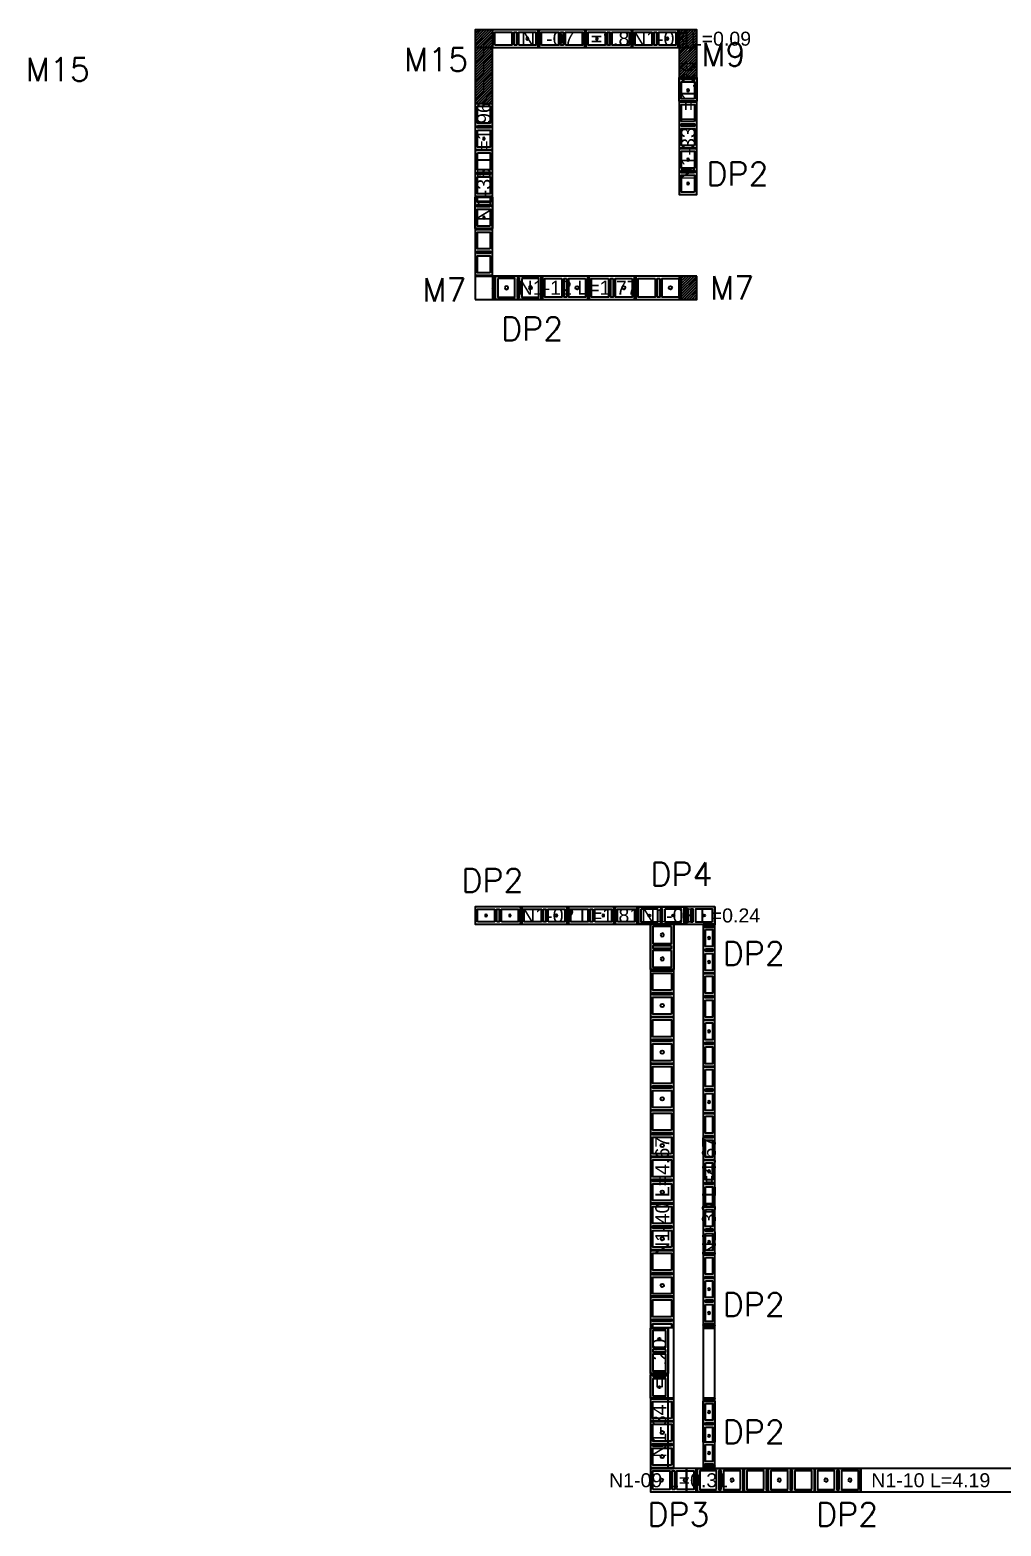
# Model space of a CAD drawing. Header units: metres. Extents: x -32.8 to 14.7, y -22.2 to 10.8.
# Drawn here: x -8.23 to 0.1, y -4.06 to 8.77 of the extents above; entities that cross this region are included whole.
import ezdxf
from ezdxf.enums import TextEntityAlignment as Align
from ezdxf.xclip import XClip

# ---------------------------------------------------------------- set-up
doc = ezdxf.new("R2010")
doc.units = ezdxf.units.M
doc.header["$XCLIPFRAME"] = 2
for name, color, linetype in [('block0.14', 1, 'Continuous'), ('BLOCK251', 1, 'Continuous'), ('BLOKS 008', 8, 'Continuous'), ('CUANT-MUROS-TEXTO', 7, 'Continuous'), ('hatch', 8, 'Continuous'), ('MOCHETAS 004', 4, 'Continuous'), ('N1 Muro de 10cm', 3, 'Continuous'), ('N1 Muro de 10cm - Vano puerta', 2, 'Continuous'), ('N1 Muro de 15cm', 1, 'Continuous'), ('N1 Muro de 20cm', 5, 'Continuous'), ('N1 Muro de 20cm - Vano puerta', 2, 'Continuous'), ('S-hatch 002', 2, 'Continuous'), ('S-text 003', 3, 'Continuous')]:
    doc.layers.add(name, color=color, linetype=linetype)
doc.styles.add('ROMANS', font='romans')
doc.styles.get("Standard").update_dxf_attribs({"font": 'arial.ttf'})
pattern_1 = [(45, (4e-16, 0.08376), (-0.01122532, 0.01122532), [])]

# ---------------------------------------------------------------- blocks, each defined once
blk = doc.blocks.new('*U183')
for points in [[(-0.075, 0.4), (0.075, 0.4), (0.075, 0.01), (-0.075, 0.01)], [(0.055, 0.38), (-0.055, 0.38), (-0.055, 0.235), (0.055, 0.235)], [(0.055, 0.215), (-0.055, 0.215), (-0.055, 0.195), (0.055, 0.195)], [(0.055, 0.175), (-0.055, 0.175), (-0.055, 0.03), (0.055, 0.03)]]:
    blk.add_lwpolyline(points, close=True)
at = {"color": 251}
blk.add_lwpolyline([(-0.075, 0), (0.075, 0)], dxfattribs=at)
at = {"color": 3}
blk.add_circle((0, 0.102), 0.00953, dxfattribs=at)
blk = doc.blocks.new('*U184')
for points in [[(-0.075, 0.4), (0.075, 0.4), (0.075, 0.01), (-0.075, 0.01)], [(0.055, 0.38), (-0.055, 0.38), (-0.055, 0.235), (0.055, 0.235)], [(0.055, 0.38), (-0.055, 0.38), (-0.055, 0.235), (0.055, 0.235)], [(0.055, 0.215), (-0.055, 0.215), (-0.055, 0.195), (0.055, 0.195)], [(0.055, 0.175), (-0.055, 0.175), (-0.055, 0.03), (0.055, 0.03)]]:
    blk.add_lwpolyline(points, close=True)
blk.add_lwpolyline([(0.055, 0.21), (0.055, 0.215), (-0.055, 0.215), (-0.055, 0.21)])
at = {"color": 251}
blk.add_lwpolyline([(-0.075, 0), (0.075, 0)], dxfattribs=at)
blk = doc.blocks.new('*U185')
for points in [[(-0.075, 0.4), (0.075, 0.4), (0.075, 0.01), (-0.075, 0.01)], [(0.055, 0.38), (-0.055, 0.38), (-0.055, 0.235), (0.055, 0.235)], [(0.055, 0.215), (-0.055, 0.215), (-0.055, 0.195), (0.055, 0.195)], [(0.055, 0.175), (-0.055, 0.175), (-0.055, 0.03), (0.055, 0.03)]]:
    blk.add_lwpolyline(points, close=True)
at = {"color": 251}
blk.add_lwpolyline([(-0.075, 0), (0.075, 0)], dxfattribs=at)
at = {"color": 3}
blk.add_circle((0, 0.307), 0.00953, dxfattribs=at)
blk = doc.blocks.new('*U186')
for points in [[(-0.075, 0.4), (0.075, 0.4), (0.075, 0.01), (-0.075, 0.01)], [(0.055, 0.38), (-0.055, 0.38), (-0.055, 0.235), (0.055, 0.235)], [(0.055, 0.215), (-0.055, 0.215), (-0.055, 0.195), (0.055, 0.195)], [(0.055, 0.175), (-0.055, 0.175), (-0.055, 0.03), (0.055, 0.03)]]:
    blk.add_lwpolyline(points, close=True)
at = {"color": 251}
blk.add_lwpolyline([(-0.075, 0), (0.075, 0)], dxfattribs=at)
at = {"color": 3}
blk.add_circle((0, 0.102), 0.00953, dxfattribs=at)
blk = doc.blocks.new('*U187')
for points in [[(-0.075, 0.4), (0.075, 0.4), (0.075, 0.01), (-0.075, 0.01)], [(0.055, 0.38), (-0.055, 0.38), (-0.055, 0.235), (0.055, 0.235)], [(0.055, 0.215), (-0.055, 0.215), (-0.055, 0.195), (0.055, 0.195)], [(0.055, 0.175), (-0.055, 0.175), (-0.055, 0.03), (0.055, 0.03)]]:
    blk.add_lwpolyline(points, close=True)
at = {"color": 251}
blk.add_lwpolyline([(-0.075, 0), (0.075, 0)], dxfattribs=at)
at = {"color": 3}
for centre in [(0, 0.307), (0, 0.102)]:
    blk.add_circle(centre, 0.00953, dxfattribs=at)
blk = doc.blocks.new('*U344')
for points in [[(-0.075, 0.4), (0.075, 0.4), (0.075, 0.01), (-0.075, 0.01)], [(0.055, 0.38), (-0.055, 0.38), (-0.055, 0.235), (0.055, 0.235)], [(0.055, 0.215), (-0.055, 0.215), (-0.055, 0.195), (0.055, 0.195)], [(0.055, 0.175), (-0.055, 0.175), (-0.055, 0.03), (0.055, 0.03)]]:
    blk.add_lwpolyline(points, close=True)
at = {"color": 3}
blk.add_circle((0, 0.307), 0.00953, dxfattribs=at)
blk = doc.blocks.new('*U345')
for points in [[(-0.075, 0.4), (0.075, 0.4), (0.075, 0.01), (-0.075, 0.01)], [(0.055, 0.38), (-0.055, 0.38), (-0.055, 0.235), (0.055, 0.235)], [(0.055, 0.38), (-0.055, 0.38), (-0.055, 0.235), (0.055, 0.235)], [(0.055, 0.215), (-0.055, 0.215), (-0.055, 0.195), (0.055, 0.195)], [(0.055, 0.175), (-0.055, 0.175), (-0.055, 0.03), (0.055, 0.03)]]:
    blk.add_lwpolyline(points, close=True)
blk.add_lwpolyline([(0.055, 0.21), (0.055, 0.215), (-0.055, 0.215), (-0.055, 0.21)])
at = {"color": 251}
blk.add_lwpolyline([(-0.075, 0), (0.075, 0)], dxfattribs=at)
blk = doc.blocks.new('*U346')
for points in [[(-0.075, 0.4), (0.075, 0.4), (0.075, 0.01), (-0.075, 0.01)], [(0.055, 0.38), (-0.055, 0.38), (-0.055, 0.235), (0.055, 0.235)], [(0.055, 0.215), (-0.055, 0.215), (-0.055, 0.195), (0.055, 0.195)], [(0.055, 0.175), (-0.055, 0.175), (-0.055, 0.03), (0.055, 0.03)]]:
    blk.add_lwpolyline(points, close=True)
at = {"color": 251}
blk.add_lwpolyline([(-0.075, 0), (0.075, 0)], dxfattribs=at)
at = {"color": 3}
blk.add_circle((0, 0.102), 0.00953, dxfattribs=at)
blk = doc.blocks.new('*U349')
for points in [[(-0.075, 0.4), (0.075, 0.4), (0.075, 0.01), (-0.075, 0.01)], [(0.055, 0.38), (-0.055, 0.38), (-0.055, 0.235), (0.055, 0.235)], [(0.055, 0.215), (-0.055, 0.215), (-0.055, 0.195), (0.055, 0.195)], [(0.055, 0.175), (-0.055, 0.175), (-0.055, 0.03), (0.055, 0.03)]]:
    blk.add_lwpolyline(points, close=True)
at = {"color": 3}
blk.add_circle((0, 0.307), 0.00953, dxfattribs=at)
blk = doc.blocks.new('*U352')
for points in [[(-0.075, 0.4), (0.075, 0.4), (0.075, 0.01), (-0.075, 0.01)], [(0.055, 0.38), (-0.055, 0.38), (-0.055, 0.235), (0.055, 0.235)], [(0.055, 0.38), (-0.055, 0.38), (-0.055, 0.235), (0.055, 0.235)], [(0.055, 0.215), (-0.055, 0.215), (-0.055, 0.195), (0.055, 0.195)], [(0.055, 0.175), (-0.055, 0.175), (-0.055, 0.03), (0.055, 0.03)]]:
    blk.add_lwpolyline(points, close=True)
blk.add_lwpolyline([(0.055, 0.21), (0.055, 0.215), (-0.055, 0.215), (-0.055, 0.21)])
at = {"color": 251}
blk.add_lwpolyline([(-0.075, 0), (0.075, 0)], dxfattribs=at)
blk = doc.blocks.new('*U378')
for points in [[(-0.075, 0.4), (0.075, 0.4), (0.075, 0.01), (-0.075, 0.01)], [(0.055, 0.38), (-0.055, 0.38), (-0.055, 0.235), (0.055, 0.235)], [(0.055, 0.215), (-0.055, 0.215), (-0.055, 0.195), (0.055, 0.195)], [(0.055, 0.175), (-0.055, 0.175), (-0.055, 0.03), (0.055, 0.03)]]:
    blk.add_lwpolyline(points, close=True)
at = {"color": 251}
blk.add_lwpolyline([(-0.075, 0), (0.075, 0)], dxfattribs=at)
at = {"color": 3}
for centre in [(0, 0.307), (0, 0.102)]:
    blk.add_circle(centre, 0.00953, dxfattribs=at)
blk = doc.blocks.new('*U379')
for points in [[(-0.075, 0.4), (0.075, 0.4), (0.075, 0.01), (-0.075, 0.01)], [(0.055, 0.38), (-0.055, 0.38), (-0.055, 0.235), (0.055, 0.235)], [(0.055, 0.215), (-0.055, 0.215), (-0.055, 0.195), (0.055, 0.195)], [(0.055, 0.175), (-0.055, 0.175), (-0.055, 0.03), (0.055, 0.03)]]:
    blk.add_lwpolyline(points, close=True)
at = {"color": 3}
blk.add_circle((0, 0.307), 0.00953, dxfattribs=at)
blk = doc.blocks.new('*U380')
for points in [[(-0.05, 0.4), (0.05, 0.4), (0.05, 0.01), (-0.05, 0.01)], [(0.03, 0.38), (-0.03, 0.38), (-0.03, 0.235), (0.03, 0.235)], [(0.03, 0.215), (-0.03, 0.215), (-0.03, 0.195), (0.03, 0.195)], [(0.03, 0.175), (-0.03, 0.175), (-0.03, 0.03), (0.03, 0.03)]]:
    blk.add_lwpolyline(points, close=True)
at = {"color": 251}
blk.add_lwpolyline([(-0.05, 0), (0.05, 0)], dxfattribs=at)
at = {"color": 3}
for centre in [(0, 0.307), (0, 0.102)]:
    blk.add_circle(centre, 0.00953, dxfattribs=at)
blk = doc.blocks.new('*U381')
for points in [[(-0.05, 0.4), (0.05, 0.4), (0.05, 0.01), (-0.05, 0.01)], [(0.03, 0.38), (-0.03, 0.38), (-0.03, 0.235), (0.03, 0.235)], [(0.03, 0.215), (-0.03, 0.215), (-0.03, 0.195), (0.03, 0.195)], [(0.03, 0.175), (-0.03, 0.175), (-0.03, 0.03), (0.03, 0.03)]]:
    blk.add_lwpolyline(points, close=True)
at = {"color": 251}
blk.add_lwpolyline([(-0.05, 0), (0.05, 0)], dxfattribs=at)
at = {"color": 3}
for centre in [(0, 0.307), (0, 0.102)]:
    blk.add_circle(centre, 0.00953, dxfattribs=at)
blk = doc.blocks.new('*U382')
for points in [[(-0.05, 0.4), (0.05, 0.4), (0.05, 0.01), (-0.05, 0.01)], [(0.03, 0.38), (-0.03, 0.38), (-0.03, 0.235), (0.03, 0.235)], [(0.03, 0.38), (-0.03, 0.38), (-0.03, 0.235), (0.03, 0.235)], [(0.03, 0.215), (-0.03, 0.215), (-0.03, 0.195), (0.03, 0.195)], [(0.03, 0.175), (-0.03, 0.175), (-0.03, 0.03), (0.03, 0.03)]]:
    blk.add_lwpolyline(points, close=True)
blk.add_lwpolyline([(0.03, 0.21), (0.03, 0.215), (-0.03, 0.215), (-0.03, 0.21)])
at = {"color": 251}
blk.add_lwpolyline([(-0.05, 0), (0.05, 0)], dxfattribs=at)
blk = doc.blocks.new('*U384')
for points in [[(-0.05, 0.4), (0.05, 0.4), (0.05, 0.01), (-0.05, 0.01)], [(0.03, 0.38), (-0.03, 0.38), (-0.03, 0.235), (0.03, 0.235)], [(0.03, 0.215), (-0.03, 0.215), (-0.03, 0.195), (0.03, 0.195)], [(0.03, 0.175), (-0.03, 0.175), (-0.03, 0.03), (0.03, 0.03)]]:
    blk.add_lwpolyline(points, close=True)
at = {"color": 251}
blk.add_lwpolyline([(-0.05, 0), (0.05, 0)], dxfattribs=at)
at = {"color": 3}
blk.add_circle((0, 0.307), 0.00953, dxfattribs=at)
blk = doc.blocks.new('*U385')
for points in [[(-0.05, 0.4), (0.05, 0.4), (0.05, 0.01), (-0.05, 0.01)], [(0.03, 0.38), (-0.03, 0.38), (-0.03, 0.235), (0.03, 0.235)], [(0.03, 0.215), (-0.03, 0.215), (-0.03, 0.195), (0.03, 0.195)], [(0.03, 0.175), (-0.03, 0.175), (-0.03, 0.03), (0.03, 0.03)]]:
    blk.add_lwpolyline(points, close=True)
at = {"color": 251}
blk.add_lwpolyline([(-0.05, 0), (0.05, 0)], dxfattribs=at)
at = {"color": 3}
blk.add_circle((0, 0.102), 0.00953, dxfattribs=at)
blk = doc.blocks.new('*U386')
for points in [[(-0.05, 0.4), (0.05, 0.4), (0.05, 0.01), (-0.05, 0.01)], [(0.03, 0.38), (-0.03, 0.38), (-0.03, 0.235), (0.03, 0.235)], [(0.03, 0.215), (-0.03, 0.215), (-0.03, 0.195), (0.03, 0.195)], [(0.03, 0.175), (-0.03, 0.175), (-0.03, 0.03), (0.03, 0.03)]]:
    blk.add_lwpolyline(points, close=True)
at = {"color": 251}
blk.add_lwpolyline([(-0.05, 0), (0.05, 0)], dxfattribs=at)
at = {"color": 3}
blk.add_circle((0, 0.307), 0.00953, dxfattribs=at)
blk = doc.blocks.new('*U387')
for points in [[(-0.05, 0.4), (0.05, 0.4), (0.05, 0.01), (-0.05, 0.01)], [(0.03, 0.38), (-0.03, 0.38), (-0.03, 0.235), (0.03, 0.235)], [(0.03, 0.215), (-0.03, 0.215), (-0.03, 0.195), (0.03, 0.195)], [(0.03, 0.175), (-0.03, 0.175), (-0.03, 0.03), (0.03, 0.03)]]:
    blk.add_lwpolyline(points, close=True)
at = {"color": 251}
blk.add_lwpolyline([(-0.05, 0), (0.05, 0)], dxfattribs=at)
at = {"color": 3}
blk.add_circle((0, 0.102), 0.00953, dxfattribs=at)
blk = doc.blocks.new('*U383')
for points in [[(-0.05, 0.4), (0.05, 0.4), (0.05, 0.21), (-0.05, 0.21)], [(0.03, 0.38), (-0.03, 0.38), (-0.03, 0.235), (0.03, 0.235)]]:
    blk.add_lwpolyline(points, close=True)
at = {"color": 251}
blk.add_lwpolyline([(-0.05, 0.2), (0.05, 0.2)], dxfattribs=at)
blk.add_lwpolyline([(0.03, 0.21), (0.03, 0.215), (-0.03, 0.215), (-0.03, 0.21)])
blk = doc.blocks.new('*U388')
for points in [[(-0.075, 0.4), (0.075, 0.4), (0.075, 0.01), (-0.075, 0.01)], [(0.055, 0.38), (-0.055, 0.38), (-0.055, 0.235), (0.055, 0.235)], [(0.055, 0.215), (-0.055, 0.215), (-0.055, 0.195), (0.055, 0.195)], [(0.055, 0.175), (-0.055, 0.175), (-0.055, 0.03), (0.055, 0.03)]]:
    blk.add_lwpolyline(points, close=True)
at = {"color": 251}
blk.add_lwpolyline([(-0.075, 0), (0.075, 0)], dxfattribs=at)
at = {"color": 3}
blk.add_circle((0, 0.102), 0.00953, dxfattribs=at)
blk = doc.blocks.new('*U389')
for points in [[(-0.075, 0.4), (0.075, 0.4), (0.075, 0.01), (-0.075, 0.01)], [(0.055, 0.38), (-0.055, 0.38), (-0.055, 0.235), (0.055, 0.235)], [(0.055, 0.215), (-0.055, 0.215), (-0.055, 0.195), (0.055, 0.195)], [(0.055, 0.175), (-0.055, 0.175), (-0.055, 0.03), (0.055, 0.03)]]:
    blk.add_lwpolyline(points, close=True)
at = {"color": 251}
blk.add_lwpolyline([(-0.075, 0), (0.075, 0)], dxfattribs=at)
at = {"color": 3}
blk.add_circle((0, 0.102), 0.00953, dxfattribs=at)
blk = doc.blocks.new('*U390')
for points in [[(-0.075, 0.4), (0.075, 0.4), (0.075, 0.21), (-0.075, 0.21)], [(0.055, 0.38), (-0.055, 0.38), (-0.055, 0.235), (0.055, 0.235)]]:
    blk.add_lwpolyline(points, close=True)
at = {"color": 251}
blk.add_lwpolyline([(-0.075, 0.2), (0.075, 0.2)], dxfattribs=at)
blk.add_lwpolyline([(0.055, 0.21), (0.055, 0.215), (-0.055, 0.215), (-0.055, 0.21)])
blk = doc.blocks.new('*U365')
at = {"color": 251}
blk.add_lwpolyline([(135.551, -9.528), (135.751, -9.528)], dxfattribs=at)
for points in [[(135.551, -9.928), (135.751, -9.928), (135.751, -9.538), (135.551, -9.538)], [(135.731, -9.703), (135.571, -9.703), (135.571, -9.558), (135.731, -9.558)], [(135.731, -9.743), (135.571, -9.743), (135.571, -9.723), (135.731, -9.723)], [(135.731, -9.908), (135.571, -9.908), (135.571, -9.763), (135.731, -9.763)]]:
    blk.add_lwpolyline(points, close=True)
at = {"color": 3}
for centre in [(135.651, -9.63), (135.651, -9.835)]:
    blk.add_circle(centre, 0.0144, dxfattribs=at)
blk = doc.blocks.new('*U367')
at = {"color": 251}
blk.add_lwpolyline([(135.551, -9.528), (135.751, -9.528)], dxfattribs=at)
for points in [[(135.551, -9.928), (135.751, -9.928), (135.751, -9.538), (135.551, -9.538)], [(135.731, -9.703), (135.571, -9.703), (135.571, -9.558), (135.731, -9.558)], [(135.731, -9.743), (135.571, -9.743), (135.571, -9.723), (135.731, -9.723)], [(135.731, -9.908), (135.571, -9.908), (135.571, -9.763), (135.731, -9.763)]]:
    blk.add_lwpolyline(points, close=True)
at = {"color": 3}
blk.add_circle((135.651, -9.835), 0.0144, dxfattribs=at)
blk = doc.blocks.new('*U368')
at = {"color": 251}
blk.add_lwpolyline([(135.551, -9.528), (135.751, -9.528)], dxfattribs=at)
for points in [[(135.551, -9.928), (135.751, -9.928), (135.751, -9.538), (135.551, -9.538)], [(135.731, -9.703), (135.571, -9.703), (135.571, -9.558), (135.731, -9.558)], [(135.731, -9.743), (135.571, -9.743), (135.571, -9.723), (135.731, -9.723)], [(135.731, -9.908), (135.571, -9.908), (135.571, -9.763), (135.731, -9.763)]]:
    blk.add_lwpolyline(points, close=True)
at = {"color": 3}
blk.add_circle((135.651, -9.835), 0.0144, dxfattribs=at)
blk = doc.blocks.new('*U369')
at = {"color": 251}
blk.add_lwpolyline([(135.551, -9.528), (135.751, -9.528)], dxfattribs=at)
for points in [[(135.551, -9.928), (135.751, -9.928), (135.751, -9.538), (135.551, -9.538)], [(135.731, -9.703), (135.571, -9.703), (135.571, -9.558), (135.731, -9.558)], [(135.731, -9.743), (135.571, -9.743), (135.571, -9.723), (135.731, -9.723)], [(135.731, -9.908), (135.571, -9.908), (135.571, -9.763), (135.731, -9.763)]]:
    blk.add_lwpolyline(points, close=True)
at = {"color": 3}
blk.add_circle((135.651, -9.835), 0.0144, dxfattribs=at)
blk = doc.blocks.new('*U370')
at = {"color": 251}
blk.add_lwpolyline([(135.551, -9.528), (135.751, -9.528)], dxfattribs=at)
for points in [[(135.551, -9.928), (135.751, -9.928), (135.751, -9.538), (135.551, -9.538)], [(135.731, -9.703), (135.571, -9.703), (135.571, -9.558), (135.731, -9.558)], [(135.731, -9.743), (135.571, -9.743), (135.571, -9.723), (135.731, -9.723)], [(135.731, -9.908), (135.571, -9.908), (135.571, -9.763), (135.731, -9.763)]]:
    blk.add_lwpolyline(points, close=True)
at = {"color": 3}
blk.add_circle((135.651, -9.835), 0.0144, dxfattribs=at)
blk = doc.blocks.new('*U391')
at = {"color": 251}
blk.add_lwpolyline([(135.551, -9.528), (135.751, -9.528)], dxfattribs=at)
for points in [[(135.551, -9.928), (135.751, -9.928), (135.751, -9.538), (135.551, -9.538)], [(135.731, -9.703), (135.571, -9.703), (135.571, -9.558), (135.731, -9.558)], [(135.731, -9.743), (135.571, -9.743), (135.571, -9.723), (135.731, -9.723)], [(135.731, -9.908), (135.571, -9.908), (135.571, -9.763), (135.731, -9.763)]]:
    blk.add_lwpolyline(points, close=True)
at = {"color": 3}
for centre in [(135.651, -9.63), (135.651, -9.835)]:
    blk.add_circle(centre, 0.0144, dxfattribs=at)
blk = doc.blocks.new('*U363')
at = {"color": 251}
blk.add_lwpolyline([(135.551, -9.528), (135.751, -9.528)], dxfattribs=at)
for points in [[(135.551, -9.928), (135.751, -9.928), (135.751, -9.538), (135.551, -9.538)], [(135.731, -9.703), (135.571, -9.703), (135.571, -9.558), (135.731, -9.558)], [(135.731, -9.743), (135.571, -9.743), (135.571, -9.723), (135.731, -9.723)], [(135.731, -9.908), (135.571, -9.908), (135.571, -9.763), (135.731, -9.763)]]:
    blk.add_lwpolyline(points, close=True)
at = {"color": 3}
for centre in [(135.651, -9.63), (135.651, -9.835)]:
    blk.add_circle(centre, 0.0144, dxfattribs=at)
blk = doc.blocks.new('*U373')
at = {"color": 251}
blk.add_lwpolyline([(135.551, -9.528), (135.751, -9.528)], dxfattribs=at)
for points in [[(135.551, -9.928), (135.751, -9.928), (135.751, -9.538), (135.551, -9.538)], [(135.731, -9.703), (135.571, -9.703), (135.571, -9.558), (135.731, -9.558)], [(135.731, -9.743), (135.571, -9.743), (135.571, -9.723), (135.731, -9.723)], [(135.731, -9.908), (135.571, -9.908), (135.571, -9.763), (135.731, -9.763)]]:
    blk.add_lwpolyline(points, close=True)
at = {"color": 3}
for centre in [(135.651, -9.63), (135.651, -9.835)]:
    blk.add_circle(centre, 0.0144, dxfattribs=at)
blk = doc.blocks.new('*U366')
at = {"color": 251}
blk.add_lwpolyline([(135.551, -9.528), (135.751, -9.528)], dxfattribs=at)
for points in [[(135.551, -9.928), (135.751, -9.928), (135.751, -9.538), (135.551, -9.538)], [(135.731, -9.703), (135.571, -9.703), (135.571, -9.558), (135.731, -9.558)], [(135.731, -9.743), (135.571, -9.743), (135.571, -9.723), (135.731, -9.723)], [(135.731, -9.908), (135.571, -9.908), (135.571, -9.763), (135.731, -9.763)]]:
    blk.add_lwpolyline(points, close=True)
blk = doc.blocks.new('*U394')
at = {"color": 251}
blk.add_lwpolyline([(135.551, -9.528), (135.751, -9.528)], dxfattribs=at)
for points in [[(135.551, -9.928), (135.751, -9.928), (135.751, -9.538), (135.551, -9.538)], [(135.731, -9.703), (135.571, -9.703), (135.571, -9.558), (135.731, -9.558)], [(135.731, -9.743), (135.571, -9.743), (135.571, -9.723), (135.731, -9.723)], [(135.731, -9.908), (135.571, -9.908), (135.571, -9.763), (135.731, -9.763)]]:
    blk.add_lwpolyline(points, close=True)
at = {"color": 3}
blk.add_circle((135.651, -9.63), 0.0144, dxfattribs=at)
blk = doc.blocks.new('*U393')
blk.add_line((135.751, -9.733), (135.551, -9.733))
at = {"color": 251}
blk.add_lwpolyline([(135.551, -9.528), (135.751, -9.528)], dxfattribs=at)
for points in [[(135.751, -9.733), (135.751, -9.538), (135.551, -9.538), (135.551, -9.733)], [(135.571, -9.733), (135.571, -9.723), (135.731, -9.723), (135.731, -9.733)]]:
    blk.add_lwpolyline(points)
blk.add_lwpolyline([(135.731, -9.703), (135.571, -9.703), (135.571, -9.558), (135.731, -9.558)], close=True)
blk = doc.blocks.new('*U392')
at = {"color": 251}
blk.add_lwpolyline([(135.551, -9.528), (135.751, -9.528)], dxfattribs=at)
for points in [[(135.551, -9.928), (135.751, -9.928), (135.751, -9.538), (135.551, -9.538)], [(135.731, -9.703), (135.571, -9.703), (135.571, -9.558), (135.731, -9.558)], [(135.731, -9.743), (135.571, -9.743), (135.571, -9.723), (135.731, -9.723)], [(135.731, -9.908), (135.571, -9.908), (135.571, -9.763), (135.731, -9.763)]]:
    blk.add_lwpolyline(points, close=True)
at = {"color": 3}
blk.add_circle((135.651, -9.835), 0.0144, dxfattribs=at)
blk = doc.blocks.new('*U395')
for points in [[(-0.05, 0.4), (0.05, 0.4), (0.05, 0.21), (-0.05, 0.21)], [(0.03, 0.38), (-0.03, 0.38), (-0.03, 0.235), (0.03, 0.235)]]:
    blk.add_lwpolyline(points, close=True)
at = {"color": 251}
blk.add_lwpolyline([(-0.05, 0.2), (0.05, 0.2)], dxfattribs=at)
blk.add_lwpolyline([(0.03, 0.21), (0.03, 0.215), (-0.03, 0.215), (-0.03, 0.21)])
at = {"color": 3}
blk.add_circle((0, 0.307), 0.00953, dxfattribs=at)
blk = doc.blocks.new('*U396')
for points in [[(-0.05, 0.4), (0.05, 0.4), (0.05, 0.01), (-0.05, 0.01)], [(0.03, 0.38), (-0.03, 0.38), (-0.03, 0.235), (0.03, 0.235)], [(0.03, 0.215), (-0.03, 0.215), (-0.03, 0.195), (0.03, 0.195)], [(0.03, 0.175), (-0.03, 0.175), (-0.03, 0.03), (0.03, 0.03)]]:
    blk.add_lwpolyline(points, close=True)
at = {"color": 251}
blk.add_lwpolyline([(-0.05, 0), (0.05, 0)], dxfattribs=at)
at = {"color": 3}
for centre in [(0, 0.307), (0, 0.102)]:
    blk.add_circle(centre, 0.00953, dxfattribs=at)
blk = doc.blocks.new('*U397')
at = {"color": 251}
blk.add_lwpolyline([(135.551, -9.528), (135.751, -9.528)], dxfattribs=at)
for points in [[(135.551, -9.928), (135.751, -9.928), (135.751, -9.538), (135.551, -9.538)], [(135.731, -9.703), (135.571, -9.703), (135.571, -9.558), (135.731, -9.558)], [(135.731, -9.743), (135.571, -9.743), (135.571, -9.723), (135.731, -9.723)], [(135.731, -9.908), (135.571, -9.908), (135.571, -9.763), (135.731, -9.763)]]:
    blk.add_lwpolyline(points, close=True)
at = {"color": 3}
blk.add_circle((135.651, -9.835), 0.0144, dxfattribs=at)
blk = doc.blocks.new('*U398')
for points in [[(-0.075, 0.4), (0.075, 0.4), (0.075, 0.01), (-0.075, 0.01)], [(0.055, 0.38), (-0.055, 0.38), (-0.055, 0.235), (0.055, 0.235)], [(0.055, 0.215), (-0.055, 0.215), (-0.055, 0.195), (0.055, 0.195)], [(0.055, 0.175), (-0.055, 0.175), (-0.055, 0.03), (0.055, 0.03)]]:
    blk.add_lwpolyline(points, close=True)
at = {"color": 251}
blk.add_lwpolyline([(-0.075, 0), (0.075, 0)], dxfattribs=at)
at = {"color": 3}
blk.add_circle((0, 0.307), 0.00953, dxfattribs=at)
blk = doc.blocks.new('*U399')
for points in [[(-0.075, 0.4), (0.075, 0.4), (0.075, 0.01), (-0.075, 0.01)], [(0.055, 0.38), (-0.055, 0.38), (-0.055, 0.235), (0.055, 0.235)], [(0.055, 0.38), (-0.055, 0.38), (-0.055, 0.235), (0.055, 0.235)], [(0.055, 0.215), (-0.055, 0.215), (-0.055, 0.195), (0.055, 0.195)], [(0.055, 0.175), (-0.055, 0.175), (-0.055, 0.03), (0.055, 0.03)]]:
    blk.add_lwpolyline(points, close=True)
blk.add_lwpolyline([(0.055, 0.21), (0.055, 0.215), (-0.055, 0.215), (-0.055, 0.21)])
at = {"color": 251}
blk.add_lwpolyline([(-0.075, 0), (0.075, 0)], dxfattribs=at)

msp = doc.modelspace()

# ---------------------------------------------------------------- hatches: boundary and pattern name
at = {"layer": 'hatch'}
h = msp.add_hatch(dxfattribs=at)
h.set_pattern_fill('HONEY', color=256, scale=0.0025, angle=13.9194)
h.set_pattern_definition([(13.91939789, (-2291.506418, -3974.806267), (0.009903019111, 0.009536347877), [0.0079375, -0.015875]), (133.91939789, (-2291.506418, -3974.806267), (-0.013210229076, 0.003808092185), [0.0079375, -0.015875]), (73.91939789, (-2291.506418, -3974.806267), (-0.003307209966, 0.013344440062), [-0.015875, 0.0079375])])
h.paths.add_polyline_path([(-4.261, 6.66), (-4.261, 6.46), (-4.235, 6.46), (-4.235, 6.66)])
h = msp.add_hatch(dxfattribs=at)
h.set_pattern_fill('HONEY', color=256, scale=0.0025, angle=283.8615)
h.set_pattern_definition([(283.86149112, (-3981.4594786, 2292.3715474), (0.009526334386, -0.009912652092), [0.0079375, -0.015875]), (43.86149112, (-3981.4594786, 2292.3715474), (0.003821441338, 0.013206373629), [0.0079375, -0.015875]), (343.86149112, (-3981.4594786, 2292.3715474), (0.013347775724, 0.003293721537), [-0.015875, 0.0079375])])
h.paths.add_polyline_path([(-2.357, 1.103), (-2.457, 1.104), (-2.457, 1.077), (-2.357, 1.077)])
h = msp.add_hatch(dxfattribs=at)
h.set_pattern_fill('HONEY', color=256, scale=0.0025, angle=283.8615)
h.set_pattern_definition([(283.86149112, (-3981.459452, 2288.93479), (0.009526334386, -0.009912652092), [0.0079375, -0.015875]), (43.86149112, (-3981.459452, 2288.93479), (0.003821441338, 0.013206373629), [0.0079375, -0.015875]), (343.86149112, (-3981.459452, 2288.93479), (0.013347775724, 0.003293721537), [-0.015875, 0.0079375])])
h.paths.add_polyline_path([(-2.357, -2.333), (-2.457, -2.333), (-2.457, -2.359), (-2.357, -2.36)])
h = msp.add_hatch(dxfattribs=at)
h.set_pattern_fill('HONEY', color=256, scale=0.0025, angle=283.8615)
h.set_pattern_definition([(283.86149112, (-3981.4594786, 2288.3089304), (0.009526334386, -0.009912652092), [0.0079375, -0.015875]), (43.86149112, (-3981.4594786, 2288.3089304), (0.003821441338, 0.013206373629), [0.0079375, -0.015875]), (343.86149112, (-3981.4594786, 2288.3089304), (0.013347775724, 0.003293721537), [-0.015875, 0.0079375])])
h.paths.add_polyline_path([(-2.357, -2.959), (-2.457, -2.959), (-2.457, -2.985), (-2.357, -2.985)])
h = msp.add_hatch(dxfattribs=at)
h.set_pattern_fill('HONEY', color=256, scale=0.0025, angle=283.8615)
h.set_pattern_definition([(283.86149112, (-3981.4594516, 2287.7306824), (0.009526334386, -0.009912652092), [0.0079375, -0.015875]), (43.86149112, (-3981.4594516, 2287.7306824), (0.003821441338, 0.013206373629), [0.0079375, -0.015875]), (343.86149112, (-3981.4594516, 2287.7306824), (0.013347775724, 0.003293721537), [-0.015875, 0.0079375])])
h.paths.add_polyline_path([(-2.357, -3.537), (-2.457, -3.537), (-2.457, -3.563), (-2.357, -3.564)])
at = {"layer": 'S-hatch 002'}
h = msp.add_hatch(dxfattribs=at)
h.set_pattern_fill('ANSI31', color=256, scale=0.005)
h.set_pattern_definition(pattern_1)
h.paths.add_polyline_path([(-4.261, 8.77), (-4.411, 8.77), (-4.411, 8.136), (-4.261, 8.136), (-4.261, 8.62)])
h = msp.add_hatch(dxfattribs=at)
h.set_pattern_fill('ANSI31', color=256, scale=0.005)
h.set_pattern_definition(pattern_1)
h.paths.add_polyline_path([(-2.661, 8.364), (-2.586, 8.364), (-2.586, 8.77), (-2.661, 8.77)])
h.paths.add_polyline_path([(-2.511, 8.77), (-2.586, 8.77), (-2.586, 8.364), (-2.511, 8.364), (-2.511, 8.77)])
h = msp.add_hatch(dxfattribs=at)
h.set_pattern_fill('ANSI31', color=256, scale=0.005)
h.set_pattern_definition([(45, (1.75, -0.819901), (-0.01122532, 0.01122532), [])])
h.paths.add_polyline_path([(-2.511, 6.66), (-2.661, 6.66), (-2.661, 6.46), (-2.511, 6.46), (-2.511, 6.61)])

# ---------------------------------------------------------------- linework, layer by layer
at = {"layer": 'hatch'}
for points in [[(-4.261, 6.66), (-4.261, 6.46), (-4.235, 6.46), (-4.235, 6.66)], [(-2.357, 1.103), (-2.457, 1.104), (-2.457, 1.077), (-2.357, 1.077)], [(-2.357, -2.333), (-2.457, -2.333), (-2.457, -2.359), (-2.357, -2.36)], [(-2.357, -2.959), (-2.457, -2.959), (-2.457, -2.985), (-2.357, -2.985)], [(-2.357, -3.537), (-2.457, -3.537), (-2.457, -3.563), (-2.357, -3.564)]]:
    msp.add_lwpolyline(points, close=True, dxfattribs=at)
at = {"layer": 'MOCHETAS 004'}
for points in [[(-2.511, 8.77), (-2.661, 8.77), (-2.661, 8.364), (-2.511, 8.364), (-2.511, 8.77)], [(-2.511, 6.66), (-2.661, 6.66), (-2.661, 6.46), (-2.511, 6.46), (-2.511, 6.66)]]:
    msp.add_lwpolyline(points, dxfattribs=at)
at = {"layer": 'N1 Muro de 10cm'}
for points in [[(-2.357, -2.323), (-2.357, 1.103), (-2.457, 1.103), (-2.457, -2.323)], [(-2.357, -3.564), (-2.357, -2.985), (-2.457, -2.985), (-2.457, -3.564)]]:
    msp.add_lwpolyline(points, close=True, dxfattribs=at)
at = {"layer": 'N1 Muro de 10cm - Vano puerta'}
msp.add_lwpolyline([(-2.357, -2.985), (-2.357, -2.323), (-2.457, -2.323), (-2.457, -2.985)], close=True, dxfattribs=at)
at = {"layer": 'N1 Muro de 15cm'}
for points in [[(-4.411, 8.62), (-2.6, 8.62), (-2.6, 8.77), (-4.411, 8.77)], [(-2.6, 8.62), (-2.511, 8.62), (-2.511, 8.77), (-2.6, 8.77)], [(-4.261, 6.66), (-4.261, 8.62), (-4.411, 8.62), (-4.411, 6.66)], [(-2.511, 7.36), (-2.511, 8.62), (-2.661, 8.62), (-2.661, 7.36)], [(-4.411, 1.103), (-2.6, 1.103), (-2.6, 1.253), (-4.411, 1.253)], [(-2.6, 1.103), (-2.357, 1.103), (-2.357, 1.253), (-2.6, 1.253)], [(-2.757, -3.564), (-2.757, -2.359), (-2.907, -2.359), (-2.907, -3.564)]]:
    msp.add_lwpolyline(points, close=True, dxfattribs=at)
at = {"layer": 'N1 Muro de 20cm'}
for points in [[(-4.411, 6.46), (-2.645, 6.46), (-2.645, 6.66), (-4.411, 6.66)], [(-2.707, -3.564), (-2.707, 1.103), (-2.907, 1.103), (-2.907, -3.564)], [(-2.907, -3.764), (-2.6, -3.764), (-2.6, -3.564), (-2.907, -3.564)], [(-2.6, -3.764), (-1.107, -3.764), (-1.107, -3.564), (-2.6, -3.564)]]:
    msp.add_lwpolyline(points, close=True, dxfattribs=at)
at = {"layer": 'N1 Muro de 20cm - Vano puerta'}
msp.add_lwpolyline([(-1.107, -3.764), (0.243, -3.764), (0.243, -3.564), (-1.107, -3.564)], close=True, dxfattribs=at)

# ---------------------------------------------------------------- block references
at = {"layer": 'block0.14', "xscale": -1}
for name, p, rotation in [('*U365', (-138.458, -8.824), 180), ('*U392', (-12.044, 131.988), 89.99999999999999), ('*U393', (-11.639, 131.988), 89.99999999999996), ('*U394', (-11.434, 131.988), 89.99999999999999), ('*U373', (-11.034, 131.988), 90)]:
    msp.add_blockref(name, p, dxfattribs=dict(at, rotation=rotation))
at = {"layer": 'block0.14'}
for name, p in [('*U367', (-138.458, 10.241)), ('*U368', (-138.458, 9.841)), ('*U369', (-138.458, 9.441)), ('*U370', (-138.458, 9.041)), ('*U367', (-138.458, 8.641)), ('*U368', (-138.458, 8.241)), ('*U369', (-138.458, 7.841)), ('*U391', (-138.458, 6.374))]:
    msp.add_blockref(name, p, dxfattribs=at)
ref = msp.add_blockref('*U366', (-138.458, 7.441), dxfattribs=dict(at, rotation=360))
XClip(ref).set_block_clipping_path([(135.5512423138, -9.7945779769), (135.751213255, -9.5275452363)])
ref = msp.add_blockref('*U366', (-138.458, 6.568), dxfattribs=dict(at, rotation=360))
XClip(ref).set_block_clipping_path([(135.5512423138, -9.7221152397), (135.751213255, -9.5275452363)])
at = {"layer": 'block0.14', "rotation": 270}
msp.add_blockref('*U363', (7.021, 131.988), dxfattribs=at)
at = {"layer": 'BLOCK251', "xscale": -1}
for name, p, rotation in [('*U183', (-3.861, 8.695), 89.99999999999989), ('*U184', (-3.461, 8.695), 89.99999999999989), ('*U185', (-3.061, 8.695), 89.99999999999989), ('*U186', (-2.661, 8.695), 89.99999999999989), ('*U352', (-2.586, 8.16), 180), ('*U187', (-2.586, 7.76), 180), ('*U399', (-4.336, 7.067), 180), ('*U378', (-4.011, 1.178), 89.99999999999991), ('*U388', (-3.611, 1.178), 89.99999999999991), ('*U389', (-3.211, 1.178), 89.99999999999991), ('*U390', (-2.811, 1.178), 89.99999999999991)]:
    msp.add_blockref(name, p, dxfattribs=dict(at, rotation=rotation))
at = {"layer": 'BLOCK251'}
ref = msp.add_blockref('*U344', (-2.586, 8.56), dxfattribs=dict(at, xscale=-1, rotation=180))
XClip(ref).set_block_clipping_path([(-0.0749999988, 0.1964790997), (0.0750000221, 0.4)])
at = {"layer": 'BLOCK251', "xscale": -1}
for name, p in [('*U346', (-4.336, 7.736)), ('*U345', (-4.336, 7.336))]:
    msp.add_blockref(name, p, dxfattribs=at)
at = {"layer": 'BLOCK251'}
ref = msp.add_blockref('*U349', (-4.336, 7.467), dxfattribs=dict(at, xscale=-1, rotation=180))
XClip(ref).set_block_clipping_path([(-0.0749999988, 0.1310945993), (0.0749999999, 0.4)])
at = {"layer": 'BLOCK251', "rotation": 90.00000000000011}
msp.add_blockref('*U378', (-2.611, 1.178), dxfattribs=at)
at = {"layer": 'BLOCK251'}
ref = msp.add_blockref('*U379', (-2.757, 1.178), dxfattribs=dict(at, rotation=270.0000000000001))
XClip(ref).set_block_clipping_path([(-0.0749999995, 0.1457797955), (0.0749999999, 0.4)])
msp.add_blockref('*U398', (-2.832, -2.759), dxfattribs=at)
ref = msp.add_blockref('*U379', (-2.832, -2.559), dxfattribs=dict(at, rotation=180))
XClip(ref).set_block_clipping_path([(-0.0749999995, 0.1999999989), (0.0750000004, 0.4)])
at = {"layer": 'BLOKS 008', "xscale": -1, "rotation": 270}
msp.add_blockref('*U365', (5.693, -129.091), dxfattribs=at)
at = {"layer": 'BLOKS 008', "rotation": 90}
for name, p in [('*U367', (-13.372, -129.091)), ('*U368', (-12.972, -129.091))]:
    msp.add_blockref(name, p, dxfattribs=at)
at = {"layer": 'BLOKS 008'}
ref = msp.add_blockref('*U397', (-12.572, -129.091), dxfattribs=dict(at, rotation=89.99999999999991))
XClip(ref).set_block_clipping_path([(135.5512423138, -9.9113774771), (135.7512137179, -9.5275452363)])
at = {"layer": 'BLOKS 008', "xscale": -1}
for name, p in [('*U380', (-2.407, 0.677)), ('*U382', (-2.407, 0.277)), ('*U384', (-2.407, -0.123)), ('*U385', (-2.407, -0.523)), ('*U382', (-2.407, -0.923)), ('*U386', (-2.407, -1.323)), ('*U387', (-2.407, -1.723)), ('*U383', (-2.407, -2.133)), ('*U381', (-2.407, -2.333)), ('*U395', (-2.407, -3.737))]:
    msp.add_blockref(name, p, dxfattribs=at)
at = {"layer": 'BLOKS 008'}
ref = msp.add_blockref('*U396', (-2.407, -3.385), dxfattribs=dict(at, xscale=-1))
XClip(ref).set_block_clipping_path([(-0.0500851733, 0.0479197655), (0.0499730093, 0.4)])

# ---------------------------------------------------------------- texts
at = {"layer": 'CUANT-MUROS-TEXTO'}
for s, p in [('N1-07 L=1.81', (-3.506, 8.695)), ('N1-08 L=0.09', (-2.556, 8.695)), ('N1-12 L=1.77', (-3.528, 6.56)), ('N1-02 L=1.81', (-3.506, 1.178)), ('N1-03 L=0.24', (-2.478, 1.178)), ('N1-09 L=0.31', (-2.753, -3.664)), ('N1-10 L=4.19', (-0.506, -3.664))]:
    msp.add_text(s, height=0.12, dxfattribs=at).set_placement(p, align=Align.MIDDLE_CENTER)
for s, p in [('N1-33 L=1.26', (-2.586, 7.99)), ('N1-35 L=1.96', (-4.336, 7.64)), ('N1-40 L=4.67', (-2.807, -1.23)), ('N1-30 L=4.67', (-2.407, -1.23)), ('N1-34 L=1.20', (-2.832, -2.961))]:
    msp.add_text(s, height=0.12, rotation=90, dxfattribs=at).set_placement(p, align=Align.MIDDLE_CENTER)
at = {"layer": 'S-text 003', "style": 'ROMANS'}
for s, p in [('M15', (-4.469, 8.416)), ('M9', (-2.095, 8.46)), ('M15', (-7.711, 8.332)), ('DP2', (-1.896, 7.435)), ('M7', (-4.485, 6.441)), ('M7', (-2.019, 6.46)), ('DP2', (-3.655, 6.107)), ('DP2', (-3.997, 1.379)), ('DP4', (-2.376, 1.432)), ('DP2', (-1.756, 0.752)), ('DP2', (-1.756, -2.258)), ('DP2', (-1.756, -3.35)), ('DP3', (-2.401, -4.057)), ('DP2', (-0.957, -4.057))]:
    msp.add_text(s, height=0.2, dxfattribs=at).set_placement(p, align=Align.RIGHT)

doc.saveas('drawing.dxf')
